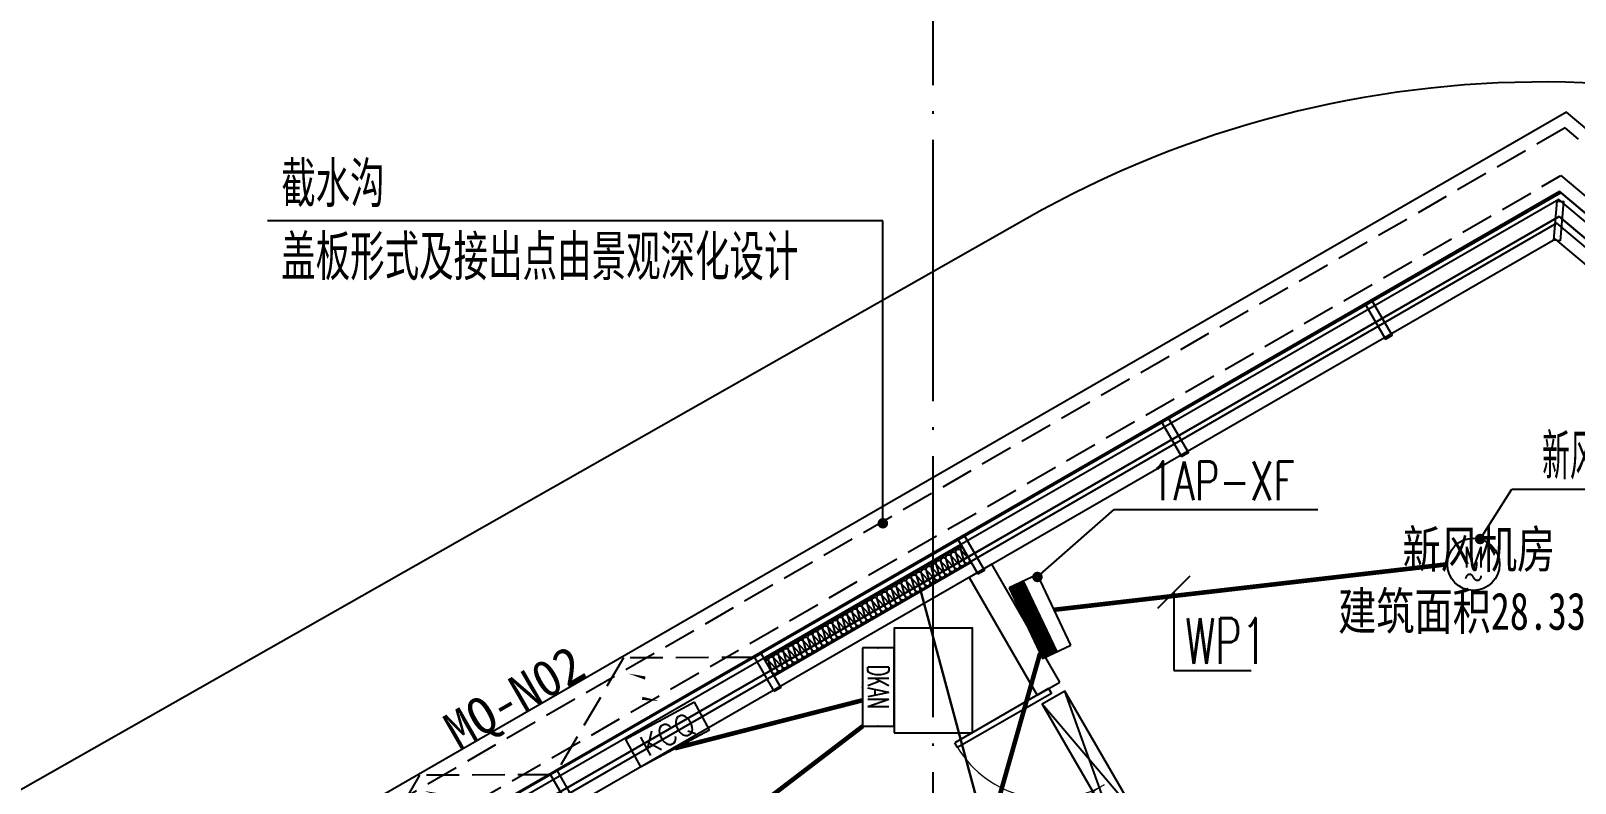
# Model space of a CAD drawing. Extents: x -228436 to 663611, y -207485 to 163917.
# Drawn here: x 41595 to 53412, y 18714 to 24475 of the extents above; entities that cross this region are included whole.
import ezdxf
from ezdxf.enums import TextEntityAlignment as Align

# ---------------------------------------------------------------- set-up
doc = ezdxf.new("R2010")
doc.units = 0
doc.header["$LTSCALE"] = 1000
for name, pattern in [('13#楼幕墙$0$DASH', [0.35, 0.25, -0.1]), ('X-104 13#平面$0$ACAD_ISO05W100', [34, 24, -3, 0.5, -3, 0.5, -3]), ('X-104 13#平面$0$DASH', [0.35, 0.25, -0.1]), ('X-104 13#平面$0$DOTE', [2.4200000000000004, 2, -0.2, 0.02, -0.2])]:
    doc.linetypes.add(name, pattern=pattern)
doc.layers.get('0').update_dxf_attribs({"linetype": 'CONTINUOUS'})
doc.layers.get('Defpoints').update_dxf_attribs({"linetype": 'CONTINUOUS'})
for name, color, linetype in [('13#楼幕墙$0$A-C_幕墙龙骨', 8, 'CONTINUOUS'), ('13#楼幕墙$0$A-C_玻璃幕墙', 8, 'CONTINUOUS'), ('13#楼幕墙$0$A-C_窗', 8, 'CONTINUOUS'), ('DIM-动力', 80, 'CONTINUOUS'), ('DIM-箱柜', 80, 'CONTINUOUS'), ('EQUIP-动力', 80, 'CONTINUOUS'), ('EQUIP-箱柜', 80, 'CONTINUOUS'), ('WIRE-动力', 2, 'CONTINUOUS'), ('WIRE-插座', 160, 'CONTINUOUS'), ('X-104 13#平面$0$01-标注_符号', 8, 'CONTINUOUS'), ('X-104 13#平面$0$02-TEXT_房间', 9, 'CONTINUOUS'), ('X-104 13#平面$0$02-TEXT_标注', 8, 'CONTINUOUS'), ('X-104 13#平面$0$A-O_散水', 8, 'CONTINUOUS'), ('X-104 13#平面$0$A-TECH_暖通', 6, 'CONTINUOUS'), ('X-104 13#平面$0$A-TECH_结构', 8, 'CONTINUOUS'), ('X-104 13#平面$0$A_AXIS-轴线', 8, 'X-104 13#平面$0$DOTE'), ('X-104 13#平面$0$A_STR-砌块墙', 7, 'CONTINUOUS'), ('X-104 13#平面$0$A_STR-砼柱', 7, 'CONTINUOUS'), ('X-104 13#平面$0$DOOR_FIRE', 8, 'CONTINUOUS'), ('X-104 13#平面$0$M-场地 车库入口', 8, 'CONTINUOUS'), ('X-104 13#平面$0$M-道路 边线', 151, 'CONTINUOUS')]:
    doc.layers.add(name, color=color, linetype=linetype)
doc.layers.add('X-104 13#平面$0$000套内', color=8, linetype='CONTINUOUS', lineweight=30, plot=False)
doc.styles.add('_TCH_DIM', font='SIMPLEX', dxfattribs={"bigfont": 'GBCBIG'})
doc.styles.add('_TCH_LABEL', font='COMPLEX', dxfattribs={"bigfont": 'GBCBIG'})
doc.styles.add('_TEL_DIM', font='ROMANS2', dxfattribs={"width": 0.8, "height": 3.5, "bigfont": 'HZDF2'})
doc.styles.add('X-104 13#平面$0$_TCH_AXIS', font='STXIHEI.TTF', dxfattribs={"width": 0.75})
doc.styles.add('X-104 13#平面$0$_TCH_DIM', font='ros1.shx', dxfattribs={"width": 0.8, "bigfont": 'jd.shx'})
doc.styles.add('X-104 13#平面$0$_TCH_SPACE', font='STXIHEI.TTF', dxfattribs={"width": 0.75, "height": 5})

# ---------------------------------------------------------------- blocks, each defined once
blk = doc.blocks.new('X-104 13#平面$0$轴网')
at = {"layer": 'X-104 13#平面$0$A_AXIS-轴线', "linetype": 'X-104 13#平面$0$DOTE'}
blk.add_line((48500, -7400.98603368341), (48500, 24620.25062679139), dxfattribs=at)
blk = doc.blocks.new('13#楼幕墙$0$A$C62EA228A')
at = {"linetype": '13#楼幕墙$0$DASH'}
blk.add_lwpolyline([(10.00000000001455, -300.0000000000146), (-860, -796.5212315030949), (-1729.999999999985, -299.9999999999782)], dxfattribs=at)
at = {"layer": '13#楼幕墙$0$A-C_玻璃幕墙', "color": 1}
blk.add_lwpolyline([(-888.629784368859, -674.3626249181325, 0, 25.00000000000001, 0), (-792.3107997117913, -580.0067186209344, 0, 0, 0), (-890.495198409073, -456.4310357286467, 25.00000000000001, 0, 0), (-785.7256440597121, -374.3626249181507, 0, 0, 0)], format="xyseb", dxfattribs=at)
blk = doc.blocks.new('13#楼幕墙$0$A$C7A413A1D')
blk.add_lwpolyline([(-70, -300.0000000000001), (-10, -300), (-10, 0), (-70, -1.13686837721616e-13)], close=True)
blk = doc.blocks.new('13#楼幕墙$0$$LinePat$岩棉板')
at = {"color": 0}
for p, q in [((0, -17), (12, -67)), ((12, -67), (24, -17))]:
    blk.add_line(p, q, dxfattribs=at)
for centre, start, end in [((12, -17), 0, 180), ((0, -67), 270, 0), ((24, -67), 180, 270)]:
    blk.add_arc(centre, 12, start, end, dxfattribs=at)
at = {"layer": 'Defpoints'}
blk.add_point((0, 0.1482380209345138), dxfattribs=at)
at = {"layer": 'Defpoints', "color": 0}
blk.add_point((24, -84), dxfattribs=at)
blk = doc.blocks.new('*U149')
blk.add_lwpolyline([(1740.000000000158, 0), (0, 0), (0, 150), (1740.000000000158, 150)], close=True)
at = {"color": 8, "xscale": -1.812499998489748, "yscale": 1.782568518697715, "zscale": 1.782568518697715, "rotation": 180}
for p in [(0, 2.130885430516588e-13), (43.50000000000409, 2.077613294753674e-13), (87.00000000000796, 2.024341158990759e-13), (130.5000000000118, 1.971069023227844e-13), (174.0000000000159, 1.917796887464929e-13), (217.5000000000198, 1.864524751702015e-13), (261.0000000000239, 1.8112526159391e-13), (304.5000000000277, 1.757980480176185e-13), (348.0000000000316, 1.704708344413271e-13), (391.5000000000357, 1.651436208650356e-13), (435.0000000000396, 1.598164072887441e-13), (478.5000000000437, 1.544891937124526e-13), (522.0000000000475, 1.491619801361612e-13), (565.5000000000514, 1.438347665598697e-13), (609.0000000000555, 1.385075529835782e-13), (652.5000000000593, 1.331803394072868e-13), (696.0000000000632, 1.278531258309953e-13), (739.5000000000672, 1.225259122547038e-13), (783.0000000000712, 1.171986986784124e-13), (826.5000000000751, 1.118714851021209e-13), (870.0000000000791, 1.065442715258294e-13), (913.500000000083, 1.01217057949538e-13), (957.000000000087, 9.588984437324648e-14), (1000.500000000091, 9.056263079695501e-14), (1044.000000000095, 8.523541722066354e-14), (1087.500000000099, 7.990820364437207e-14), (1131.000000000103, 7.458099006808061e-14), (1174.500000000107, 6.925377649178913e-14), (1218.000000000111, 6.392656291549765e-14), (1261.500000000115, 5.859934933920618e-14), (1305.000000000119, 5.327213576291472e-14), (1348.500000000123, 4.794492218662324e-14), (1392.000000000127, 4.261770861033177e-14), (1435.500000000131, 3.72904950340403e-14), (1479.000000000135, 3.196328145774883e-14), (1522.500000000138, 2.663606788145736e-14), (1566.000000000142, 2.130885430516588e-14), (1609.500000000146, 1.598164072887441e-14), (1653.00000000015, 1.065442715258294e-14), (1696.500000000154, 5.327213576291471e-15)]:
    blk.add_blockref('13#楼幕墙$0$$LinePat$岩棉板', p, dxfattribs=at)
blk = doc.blocks.new('13#楼幕墙')
at = {"layer": '13#楼幕墙$0$A-C_幕墙龙骨'}
blk.add_lwpolyline([(53297.84950681883, 22868.08458676741), (53248.04282896478, 22872.47717611123), (53274.39836502771, 23171.31724323546), (53324.20504288177, 23166.92465389163)], close=True, dxfattribs=at)
at = {"layer": '13#楼幕墙$0$A-C_玻璃幕墙'}
for points in [[(4492.573473841197, 15499.99999999997), (-900.0000000001164, 15499.99999999997), (-900.0000000000563, -1700.000000000029), (22099.99999999999, -1700.000000000014), (22099.99999999999, -1100.000000000015), (58399.99999999991, -1099.999999999884), (58399.99999999987, 18959.89970710658), (53293.20742207248, 23245.00747574434), (37799.9999999998, 14299.99999999997), (37799.99999999986, 10199.99999999997), (12500.00000000015, 10199.99999999997), (4492.573473841061, 15500.00000000006)], [(58349.99999999994, 18936.58432419877), (53287.88754627193, 23184.20101709987), (37849.99999999986, 14271.13248654053)], [(58199.99999999993, 18866.63817547554), (53271.92791887029, 23001.78164116648), (43347.64985747007, 17266.08871423612)], [(58099.99999999993, 18820.00740966003), (53261.28816726919, 22880.16872387755), (38099.99999999986, 14126.79491924312)]]:
    blk.add_lwpolyline(points, dxfattribs=at)
at = {"layer": '13#楼幕墙$0$A-C_幕墙龙骨', "rotation": 29.95337307442212}
for p in [(51870.85590153737, 22408.55191745995), (50311.2782769828, 21509.82079360342), (48751.70065242823, 20611.08966974689), (47192.12302787365, 19712.35854589035), (45632.54540331908, 18813.62742203382)]:
    blk.add_blockref('13#楼幕墙$0$A$C7A413A1D', p, dxfattribs=at)
at = {"layer": '13#楼幕墙$0$A-C_玻璃幕墙', "rotation": 29.95337307636578}
blk.add_blockref('*U149', (47283.56393320127, 19534.22107583939), dxfattribs=at)
at = {"layer": '13#楼幕墙$0$A-C_窗', "xscale": -0.9999999999999994, "rotation": 209.9533730763653}
for p in [(47272.59698741492, 19412.48533629048), (45713.01936282985, 18513.75421248686)]:
    blk.add_blockref('13#楼幕墙$0$A$C62EA228A', p, dxfattribs=at)
blk = doc.blocks.new('*U83')
at = {"color": 8, "ltscale": 0.02}
blk.add_line((-221.7531574964523, 115.4362905025482), (221.7531574368477, -115.4362905621529), dxfattribs=at)
blk = doc.blocks.new('*U84')
at = {"color": 0, "linetype": 'ByBlock', "lineweight": -2}
for p in [(2285.638552563492, 4390.712517010817), (2216.376778243386, 4257.660622555944), (2147.11500392328, 4124.60872810107), (2077.853229603174, 3991.556833646197), (2008.591455283069, 3858.504939191324), (1939.329680962963, 3725.453044736451), (1870.067906642857, 3592.401150281577), (1800.806132322751, 3459.349255826704), (1731.544358002645, 3326.297361371831), (1662.28258368254, 3193.245466916958), (1593.020809362434, 3060.193572462084), (1523.759035042328, 2927.141678007211), (1454.497260722222, 2794.089783552338), (1385.235486402117, 2661.037889097465), (1315.97371208201, 2527.985994642592), (1246.711937761905, 2394.934100187719), (1177.450163441799, 2261.882205732845), (1108.188389121693, 2128.830311277972), (1038.926614801587, 1995.778416823099), (969.6648404814814, 1862.726522368225), (900.4030661613756, 1729.674627913352), (831.1412918412698, 1596.622733458479), (761.879517521164, 1463.570839003606), (692.6177432010583, 1330.518944548733), (623.3559688809523, 1197.467050093859), (554.0941945608465, 1064.415155638986), (484.8324202407407, 931.3632611841127), (415.5706459206349, 798.3113667292395), (346.3088716005291, 665.2594722743663), (277.0470972804233, 532.207577819493), (207.7853229603174, 399.1556833646197), (138.5235486402116, 266.1037889097465), (69.26177432010581, 133.0518944548733), (0, 0)]:
    blk.add_blockref('*U83', p, dxfattribs=at)
blk = doc.blocks.new('X-104 13#平面$0$jtrsyt')
at = {"rotation": 27.49977707902309}
blk.add_blockref('*U84', (24880.20181816816, -12682.88335722685), dxfattribs=at)
blk = doc.blocks.new('*U101')
blk.add_lwpolyline([(200.0000000002051, 0), (200.0000000002051, 1100.000000000238), (0, 1100.000000000238), (0, 0), (200.0000000002051, 0), (0, 1100.000000000238), (0, 0), (200.0000000002051, 1100.000000000238)])
blk = doc.blocks.new('X-104 13#平面$0$A$C0BB3323F')
at = {"layer": 'Defpoints'}
blk.add_lwpolyline([(59299.9999999702, 600), (59299.9999999702, 20660), (54205.0000000298, 24935), (38699.9999999702, 16000), (38700, 11900), (13400, 11900), (5392.573474109173, 17199.99999976158), (-2.980232238769531e-08, 17200), (0, 0), (23000.0000000596, 0), (22999.9999999702, 600)], close=True, dxfattribs=at)
at = {"layer": 'X-104 13#平面$0$M-道路 边线', "ltscale": 0.5}
blk.add_line((50116.69136181474, 24738.70666670799), (40723.78485888243, 19401.14289689064), dxfattribs=at)
blk.add_arc((54069.15025717521, 17783.27219570389), 7999.999999996647, 0.02043972484749186, 119.6076109071211, dxfattribs=at)
blk = doc.blocks.new('X-104 13#平面$0$$DorLib2D$00000002')
for p, q in [((-0.5, -5.684341886080802e-17), (-0.5000000000000007, 0.4875)), ((-0.4750000000000007, 0.4875), (-0.5000000000000007, 0.4875)), ((-0.475, -2.842170943040401e-17), (-0.4750000000000007, 0.4875)), ((0.475, -2.842170943040401e-17), (0.4750000000000007, 0.4875)), ((0.4750000000000007, 0.4875), (0.5000000000000007, 0.4875)), ((0.5, -5.684341886080802e-17), (0.5000000000000007, 0.4875)), ((-0.5, -5.684341886080802e-17), (-0.475, -2.842170943040401e-17)), ((0.5, -5.684341886080802e-17), (0.475, -2.842170943040401e-17))]:
    blk.add_line(p, q)
at = {"lineweight": 13}
for centre, start, end in [((-0.4875, -4.263256414560601e-17), 0, 88.53071641864632), ((0.4875, -4.263256414560601e-17), 91.4692835813537, 180)]:
    blk.add_arc(centre, 0.4875, start, end, dxfattribs=at)
blk = doc.blocks.new('_FZHK')
blk.add_lwpolyline([(-0.5, -0.5), (0.5, -0.5), (0.5, 0.5), (-0.5, 0.5)], close=True)
blk = doc.blocks.new('X-104 13#平面')
at = {"layer": 'X-104 13#平面$0$000套内'}
blk.add_lwpolyline([(7100.000000003152, -1550.000000000497), (21949.99999999995, -1550.000000000005), (21950, -950.0000000000144), (48400.00000000652, -950), (48400.00000000652, 11049.99999999971), (53400.00000000652, 11049.99999999971), (53400.00000000652, 18099.99999999973), (58249.99999999994, 18099.99999999973), (58249.99999999995, 18889.98122512306), (53289.06962433707, 23052.69607363776), (37949.99999999994, 14213.31606116103), (37949.99999999986, 10049.99999999997), (12454.85512413024, 10049.99999999997), (4447.428597971112, 15350.00000000007), (4099.999999999926, 15350.00000000006), (4100.000000000031, 6299.999999999965), (7100.000000000027, 6299.999999999968), (7100.000000000029, -1550.000000000497)], dxfattribs=at)
blk.add_lwpolyline([(56445.57131227265, 20404.07667148067), (53289.06962433707, 23052.69607363776), (48392.11333761796, 20230.74802966259), (49170.95077769231, 17336.93494389245), (52006.16070859459, 18099.99999999971), (55650.00000000639, 18099.9999999997), (55650.00000000666, 19455.95170192267)], close=True, dxfattribs=at)
at = {"layer": 'X-104 13#平面$0$01-标注_符号'}
for p, q in [((48114.76441556867, 23020.73102992913), (43405.40011853586, 23020.73102992913)), ((48114.76441556868, 20704.01401191368), (48114.76441556867, 23020.73102992913))]:
    blk.add_line(p, q, dxfattribs=at)
at = {"layer": 'X-104 13#平面$0$01-标注_符号', "const_width": 40}
blk.add_lwpolyline([(48114.76441556868, 20684.01401191368, 1), (48114.76441556868, 20724.01401191368, 1)], format="xyb", close=True, dxfattribs=at)
at = {"layer": 'X-104 13#平面$0$A-O_散水'}
blk.add_lwpolyline([(58899.99999999994, 13050), (58899.99999999994, 19193.16128273754), (53346.40618007796, 23853.07206218898), (37299.99999999994, 14588.94646279656), (37299.99999999994, 10700), (23299.99999999996, 10700), (23299.99999999996, 10200), (37799.99999999994, 10200), (37799.99999999994, 14300), (53293.20742207248, 23245.00747574434), (58399.99999999994, 18960), (58399.99999999994, 13049.99999999999)], dxfattribs=at)
at = {"layer": 'X-104 13#平面$0$A-O_散水', "linetype": 'X-104 13#平面$0$DASH'}
blk.add_lwpolyline([(58799.99999999994, 13050.00000000001), (58799.99999999994, 19146.52902619002), (53335.76642847686, 23731.45914490005), (37399.99999999995, 14531.15717023725), (37399.99999999994, 10600), (23299.99999999996, 10600), (23299.99999999996, 10300), (37699.99999999994, 10300), (37699.99999999994, 14357.78929255931), (53303.84717367357, 23366.62039303327), (58499.99999999994, 19006.63225654751), (58499.99999999994, 13049.99999999999)], dxfattribs=at)
at = {"layer": 'X-104 13#平面$0$A-TECH_结构'}
blk.add_lwpolyline([(58349.99999999994, -1050), (58349.99999999994, 18936.58432419877), (53287.88754627193, 23184.20101709987), (37849.99999999986, 14271.13248654053), (37849.99999999994, 10150), (12484.95170804356, 10149.99999999993), (4477.525181884393, 15450.00000000007), (-850.0000000000618, 15450), (-850.0000000000618, -1649.999999999995), (22049.99999999996, -1650), (22049.99999999995, -1049.999999999996)], close=True, dxfattribs=at)
at = {"layer": 'X-104 13#平面$0$A_STR-砌块墙'}
for p, q in [((48948.51901480005, 20390.19029274678), (48775.31393404316, 20290.19029274678)), ((49469.40101176695, 19487.9962092521), (48948.51901480005, 20390.19029274678)), ((48775.31393404316, 20290.19029274678), (49296.19593101008, 19387.99620925211)), ((49296.19593101008, 19387.99620925211), (49469.40101176695, 19487.9962092521))]:
    blk.add_line(p, q, dxfattribs=at)
for name, p in [('X-104 13#平面$0$A$C0BB3323F', (-900.0000000000563, -1700.000000000029)), ('X-104 13#平面$0$轴网', (0, 0))]:
    blk.add_blockref(name, p)
at = {"layer": 'X-104 13#平面$0$A-TECH_暖通', "rotation": 29.99999999999955}
blk.add_blockref('*U101', (49884.15932981172, 18366.94728528139), dxfattribs=at)
at = {"layer": 'X-104 13#平面$0$A-TECH_结构'}
blk.add_blockref('13#楼幕墙', (0, 0), dxfattribs=at)
at = {"layer": 'X-104 13#平面$0$A_STR-砼柱', "xscale": 600, "yscale": 800, "zscale": 800}
blk.add_blockref('_FZHK', (48500.00000000652, 19500), dxfattribs=at)
at = {"layer": 'X-104 13#平面$0$DOOR_FIRE', "xscale": -1700, "yscale": -1700, "zscale": 200, "rotation": 300.0000000000001}
blk.add_blockref('X-104 13#平面$0$$DorLib2D$00000002', (49807.79847138855, 18701.87461603531), dxfattribs=at)
at = {"layer": 'X-104 13#平面$0$M-场地 车库入口', "ltscale": 200, "rotation": 30.04109946673724}
blk.add_blockref('X-104 13#平面$0$jtrsyt', (13018.03124768117, 16850.51282216814), dxfattribs=at)
at = {"layer": 'X-104 13#平面$0$01-标注_符号', "color": 7, "style": 'X-104 13#平面$0$_TCH_DIM', "width": 0.8}
for s, p in [('截水沟', (43510.40011853586, 23125.73102992913)), ('盖板形式及接出点由景观深化设计', (43510.40011853586, 22565.73102992913))]:
    blk.add_text(s, height=347.2868217054263, dxfattribs=at).set_placement(p)
at = {"layer": 'X-104 13#平面$0$01-标注_符号', "style": 'X-104 13#平面$0$_TCH_SPACE', "width": 0.75}
blk.add_text('建筑面积28.33㎡', height=285.4257641921404, dxfattribs=at).set_placement((51598.69788652957, 19888.39083831105))
at = {"layer": 'X-104 13#平面$0$02-TEXT_房间', "style": 'X-104 13#平面$0$_TCH_SPACE', "width": 0.75}
blk.add_text('新风机房', height=285.4257641921404, dxfattribs=at).set_placement((52091.45853063437, 20362.52307533426))
at = {"layer": 'X-104 13#平面$0$02-TEXT_标注', "linetype": 'X-104 13#平面$0$ACAD_ISO05W100', "style": 'X-104 13#平面$0$_TCH_AXIS'}
blk.add_text('MQ-N02', height=281.2499999999861, rotation=29.95337307641842, dxfattribs=at).set_placement((44866.13160765461, 18966.86177309008))
blk = doc.blocks.new('104 13#平面')
blk.add_blockref('X-104 13#平面', (0, 0))
blk = doc.blocks.new('$equip$00001811')
blk.add_circle((0, 0), 0.5)
for centre, radius, start, end in [((-0.07338065296789864, -0.272753276010917), 0.07682728551359387, 17.22719273434099, 184.2164341686444), ((0.07342231459188042, -0.2271889215771807), 0.07688420890503916, 197.2591409204776, 5.117941702312518)]:
    blk.add_arc(centre, radius, start, end)
at = {"color": 7, "style": '_TEL_DIM'}
blk.add_attdef('$TEXT$', text='', height=0.4, dxfattribs=at).set_placement((0.001075618260074407, 0.1372967713068647), align=Align.MIDDLE_CENTER)
at = {"color": 7, "style": '_TEL_DIM', "flags": 1}
blk.add_attdef('A', text='', height=2e-05, dxfattribs=at).set_placement((0, 0), align=Align.MIDDLE_CENTER)
blk = doc.blocks.new('*X8')
at = {"color": 0}
for p, q in [((-250, 32.84271247461896), (-182.842712474619, 100)), ((-250, 68.19805153394634), (-218.1980515339463, 100)), ((-247.4873734152916, 0), (-147.4873734152916, 100)), ((-212.1320343559642, 0), (-112.1320343559642, 100)), ((-176.7766952966369, 0), (-76.77669529663686, 100)), ((-141.4213562373095, 0), (-41.42135623730948, 100)), ((-106.0660171779821, 0), (-6.066017177982118, 100)), ((-70.71067811865474, 0), (29.28932188134526, 100)), ((-35.35533905932737, 0), (64.64466094067264, 100)), ((0, 0), (100, 100)), ((35.35533905932737, 0), (135.3553390593274, 100)), ((70.71067811865474, 0), (170.7106781186548, 100)), ((106.0660171779821, 0), (206.0660171779821, 100)), ((141.4213562373095, 0), (241.4213562373095, 100)), ((176.7766952966369, 0), (250, 73.22330470336315)), ((212.1320343559642, 0), (250, 37.86796564403577)), ((247.4873734152916, 0), (250, 2.512626584708425))]:
    blk.add_line(p, q, dxfattribs=at)
blk = doc.blocks.new('$equip$00001414')
for p, q in [((0.75, 0.5999999999985448), (-0.75, 0.5999999999985448)), ((-0.75, 0.5999999999985448), (-0.75, 0)), ((0.75, 0), (0.75, 0.5999999999985448)), ((-0.75, 0.2999999999992724), (0.75, 0.2999999999992724)), ((-0.75, 0), (0.75, 0))]:
    blk.add_line(p, q)
at = {"const_width": 0.3}
blk.add_lwpolyline([(-0.75, 0.1500000000014552), (0.75, 0.1500000000014552)], dxfattribs=at)
for p in [(0, 0.5999999999985448), (-0.75, 0.2999999999992724), (0.75, 0.2999999999992724), (0, 0)]:
    blk.add_point(p)
at = {"xscale": 0.00300000000061118, "yscale": 0.00300000000061118, "zscale": 0.00300000000061118}
blk.add_blockref('*X8', (0, 0), dxfattribs=at)
at = {"style": '_TCH_LABEL', "flags": 9}
blk.add_attdef('A', (0, 0), '', height=2e-05, dxfattribs=at)
blk = doc.blocks.new('$equip$00001816')
for p, q in [((0.75, 0.5999999999985448), (-0.75, 0.5999999999985448)), ((-0.75, 0.5999999999985448), (-0.75, 0)), ((0.75, 0), (0.75, 0.5999999999985448)), ((-0.75, 0), (0.75, 0))]:
    blk.add_line(p, q)
for p in [(0, 0.5999999999985448), (-0.75, 0.2999999999992724), (0.75, 0.2999999999992724), (0, 0)]:
    blk.add_point(p)
at = {"color": 7, "style": '_TEL_DIM'}
blk.add_attdef('$TEXT$', text='', height=0.4, dxfattribs=at).set_placement((0, 0.2999999999992724), align=Align.MIDDLE_CENTER)
at = {"color": 7, "style": '_TEL_DIM', "flags": 1}
blk.add_attdef('A', text='', height=2e-05, dxfattribs=at).set_placement((0, 0), align=Align.MIDDLE_CENTER)

msp = doc.modelspace()

# ---------------------------------------------------------------- linework, layer by layer
msp.add_lwpolyline([(-900.0000000000637, -1700), (21800, -1700), (21799.99999999994, -1100), (58399.99999999994, -1100), (58399.99999999994, 18960), (53304.99999999994, 23235), (37799.99999999994, 14300), (37799.99999999994, 10200), (12500, 10200), (4300.000000000169, 15500), (-900.0000000000637, 15500), (-900.0000000000637, -1700)])
at = {"layer": 'DIM-动力'}
for p, q in [((52685.38355387325, 20583.44665661948), (52929.08869208582, 20966.08497180534)), ((52929.08869208582, 20966.08497180534), (54925.88220067415, 20966.08497180534))]:
    msp.add_line(p, q, dxfattribs=at)
at = {"layer": 'DIM-动力', "color": 80}
msp.add_line((50464.34342554035, 20299.57567909273), (50216.85605212505, 20052.08830567744), dxfattribs=at)
at = {"layer": 'DIM-动力', "const_width": 40}
msp.add_lwpolyline([(52674.63951710283, 20566.57758213758, 1), (52696.12759064367, 20600.31573110137, 1)], format="xyb", close=True, dxfattribs=at)
at = {"layer": 'DIM-动力', "color": 80}
for points in [[(50340.5997388327, 20175.83199238508), (50340.5997388327, 19577.53679648572)], [(50340.5997388327, 19577.53679648572), (50932.70318710856, 19577.53679648572)]]:
    msp.add_lwpolyline(points, dxfattribs=at)
at = {"layer": 'DIM-箱柜', "color": 80}
for p, q in [((49297.47390344071, 20292.94521535024), (49885.63892833372, 20810.70113728102)), ((49885.63892833372, 20810.70113728102), (51444.25294476417, 20810.70113728102))]:
    msp.add_line(p, q, dxfattribs=at)
at = {"layer": 'DIM-箱柜', "color": 80, "const_width": 40}
msp.add_lwpolyline([(49282.46179406661, 20279.73020221592, 1), (49312.48601281481, 20306.16022848456, 1)], format="xyb", close=True, dxfattribs=at)
at = {"layer": 'WIRE-动力', "color": 50, "const_width": 35}
for points in [[(49425.86883107676, 20041.80919310803), (52434.331567341, 20390.07216328825)], [(49317.90672210738, 19709.02670701086), (48920.00000002445, 18305.13743454381)]]:
    msp.add_lwpolyline(points, dxfattribs=at)
at = {"layer": 'WIRE-插座', "color": 160, "const_width": 35}
for points in [[(47960.0000000071, 19348.99369886564), (46524.03434091711, 18981.11434328916)], [(39639.99999999945, 12789.18585372665), (47960.0000000071, 19150.01012887084)]]:
    msp.add_lwpolyline(points, dxfattribs=at)

# ---------------------------------------------------------------- block references
msp.add_blockref('104 13#平面', (0, 0))
at = {"layer": 'EQUIP-动力', "color": 80, "xscale": 400, "yscale": 400, "zscale": 400}
msp.add_blockref('$equip$00001811', (52634.331567341, 20390.07216328825), dxfattribs=at).add_auto_attribs({'$TEXT$': 'M'})
at = {"layer": 'EQUIP-动力', "color": 80}
ref = msp.add_blockref('$equip$00001816', (47960.0000000071, 19450.01012887084), dxfattribs=dict(at, xscale=400, yscale=400, zscale=400, rotation=270))
ref.add_attrib('$TEXT$', 'DKAN', dxfattribs={"layer": '0', "color": 7, "height": 160, "rotation": 269.9999999995831, "style": '_TEL_DIM', "width": 0.6}).set_placement((48080.00000000687, 19450.01012887018), align=Align.MIDDLE_CENTER)
at = {"layer": 'EQUIP-动力', "color": 80, "xscale": 400, "yscale": 400, "zscale": 400, "rotation": 28.3834147260198}
msp.add_blockref('$equip$00001816', (46524.03434091691, 18981.11434328905), dxfattribs=at).add_auto_attribs({'$TEXT$': 'KCQ'})
at = {"layer": 'EQUIP-箱柜', "color": 80, "xscale": 400, "yscale": 400, "zscale": 400, "rotation": 295.3396300400585}
msp.add_blockref('$equip$00001414', (49208.9600132835, 19939.09325099944), dxfattribs=at)

# ---------------------------------------------------------------- texts
at = {"layer": 'DIM-动力', "color": 7, "style": '_TEL_DIM', "width": 0.6400000000000001}
for s, p in [('新风机组 11kW', (53159.57951868181, 21038.86274958311)), ('WP1', (50428.09973883269, 19627.53679648572))]:
    msp.add_text(s, height=350, dxfattribs=at).set_placement(p)
at = {"layer": 'DIM-箱柜', "color": 7, "style": '_TCH_DIM', "width": 0.7058823529411765}
msp.add_text('1AP-XF', height=297.5, dxfattribs=at).set_placement((50159.25294476417, 20880.70113728102))

doc.saveas('drawing.dxf')
